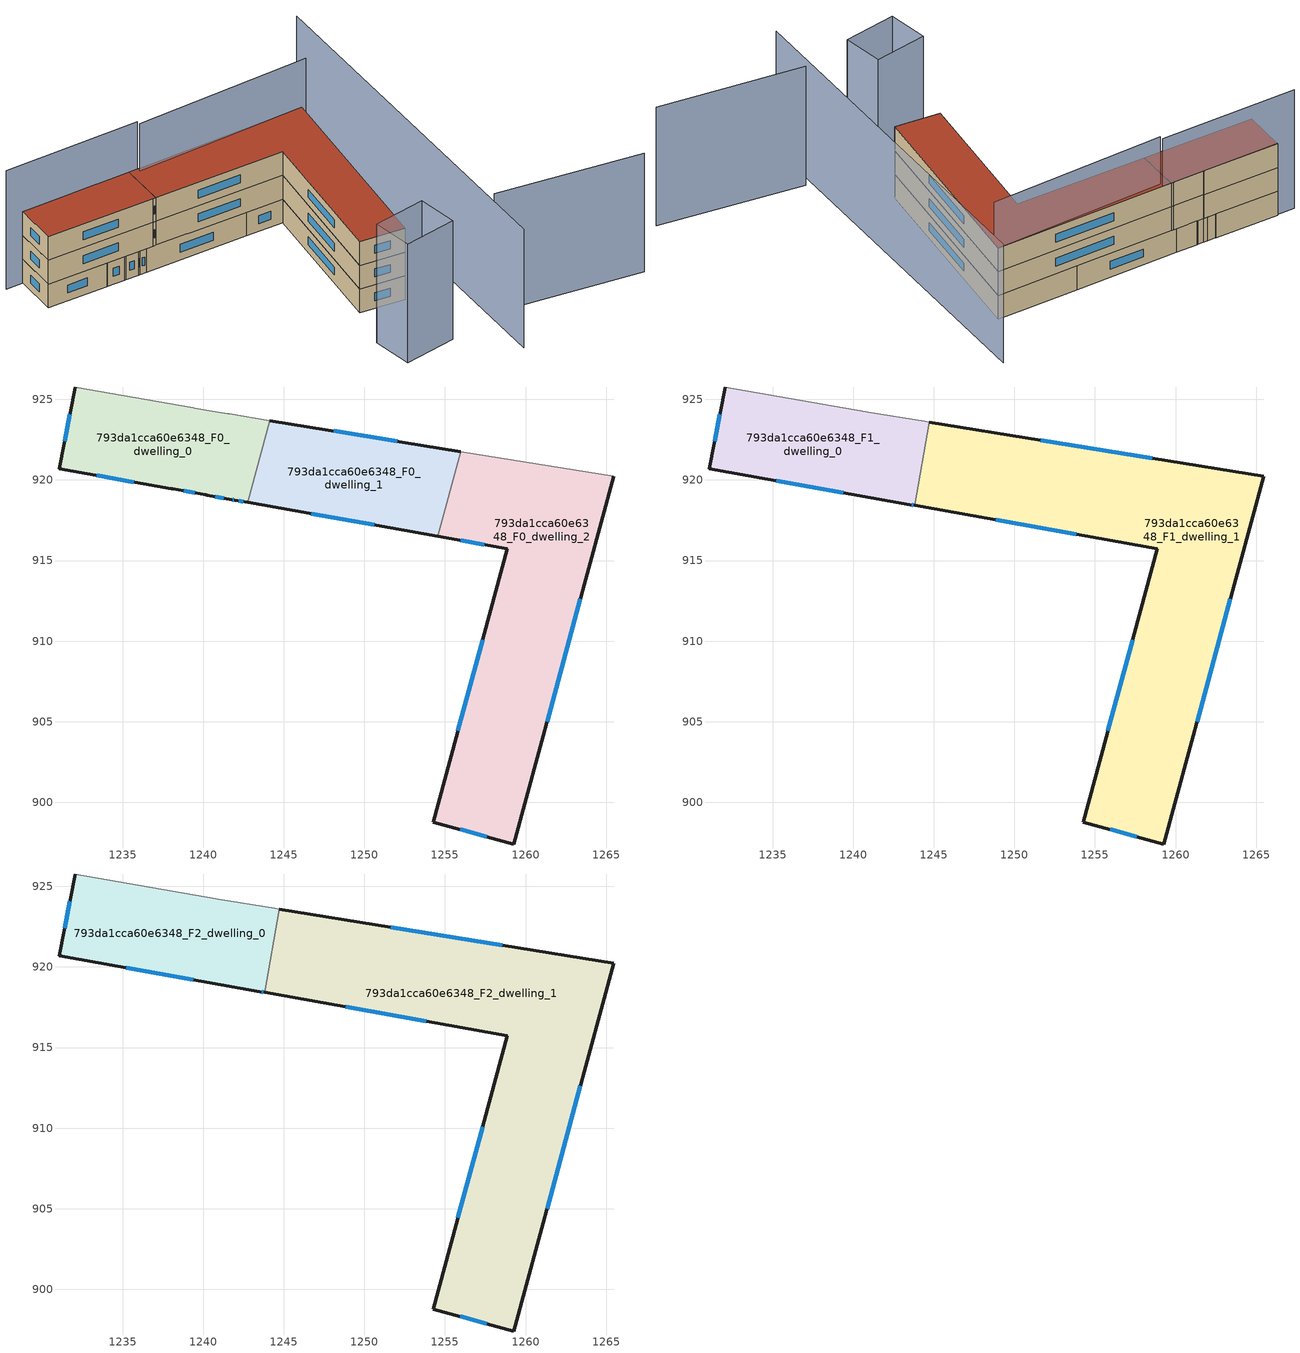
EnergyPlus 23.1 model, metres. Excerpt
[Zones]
793da1cca60e6348_F0_dwelling_0
 floor ground (EU_floor_Construction): 1244.15,923.68 1242.77,918.61 1241.95,918.76 1241.78,918.79 1240.25,919.06 1240.17,919.07 1238.13,919.44 1238.03,919.46 1231.08,920.7 1232.06,925.77 1239.39,924.48 1239.49,924.46 1240.38,924.3 1240.93,924.21 1241.54,924.11 1241.62,924.09 z0
 wall outside (EU_wall_Construction): 1232.06,925.77 1231.08,920.7 1238.03,919.46 1238.13,919.44 1240.17,919.07 1240.25,919.06 1241.78,918.79 1241.95,918.76 1242.77,918.61 z0:3
 wall adiabatic (EU_wall_Construction): 1244.15,923.68 1241.62,924.09 1241.54,924.11 1240.93,924.21 1240.38,924.3 1239.49,924.46 1239.39,924.48 1232.06,925.77 z0:3
 wall to 793da1cca60e6348_F0_dwelling_1 (EU_wall_Construction): 1242.77,918.61 1244.15,923.68 z0:3
 window (EU_Window_Construction): 1241.84,918.78 1241.9,918.77 / 1240.76,918.97 1241.27,918.88 / 1238.81,919.32 1239.49,919.19 / 1233.4,920.28 1235.71,919.87 / 1231.73,924.08 1231.41,922.39 / 1242.23,918.71 1242.5,918.66 z1:2
793da1cca60e6348_F0_dwelling_1
 floor ground (EU_floor_Construction): 1255.98,921.76 1254.55,916.51 1242.77,918.61 1244.15,923.68 z0
 wall outside (EU_wall_Construction): 1255.98,921.76 1244.15,923.68 / 1242.77,918.61 1254.55,916.51 z0:3
 wall to 793da1cca60e6348_F0_dwelling_2 (EU_wall_Construction): 1254.55,916.51 1255.98,921.76 z0:3
 window (EU_Window_Construction): 1252.04,922.4 1248.09,923.04 / 1246.7,917.91 1250.63,917.21 z1:2
793da1cca60e6348_F0_dwelling_2
 floor ground (EU_floor_Construction): 1265.47,920.22 1259.28,897.42 1254.27,898.78 1258.87,915.74 1254.55,916.51 1255.98,921.76 z0
 wall outside (EU_wall_Construction): 1254.55,916.51 1258.87,915.74 1254.27,898.78 1259.28,897.42 1265.47,920.22 z0:3
 wall adiabatic (EU_wall_Construction): 1265.47,920.22 1255.98,921.76 z0:3
 window (EU_Window_Construction): 1257.34,910.08 1255.8,904.43 / 1255.99,916.25 1257.43,915.99 / 1261.34,905.02 1263.41,912.62 / 1255.94,898.32 1257.61,897.87 z1:2
793da1cca60e6348_F1_dwelling_0
 floor to 793da1cca60e6348_F0_dwelling_0 (EU_floor_Construction): 1244.15,923.68 1242.77,918.61 1241.95,918.76 1241.78,918.79 1240.25,919.06 1240.17,919.07 1238.13,919.44 1238.03,919.46 1231.08,920.7 1232.06,925.77 1240.74,924.24 1240.93,924.21 z3
 floor to 793da1cca60e6348_F0_dwelling_1 (EU_floor_Construction): 1244.74,923.59 1243.82,918.42 1243.74,918.44 1242.77,918.61 1244.15,923.68 z3
 wall outside (EU_wall_Construction): 1232.06,925.77 1231.08,920.7 1243.52,918.47 1243.82,918.42 z3:6
 wall adiabatic (EU_wall_Construction): 1244.74,923.59 1244.44,923.64 1240.93,924.21 1240.79,924.23 1232.06,925.77 z3:6
 wall to 793da1cca60e6348_F1_dwelling_1 (EU_wall_Construction): 1243.82,918.42 1244.74,923.59 z3:6
 window (EU_Window_Construction): 1235.23,919.96 1239.38,919.22 / 1231.73,924.08 1231.41,922.39 / 1243.62,918.46 1243.72,918.44 z4:5
793da1cca60e6348_F1_dwelling_1
 floor to 793da1cca60e6348_F0_dwelling_1 (EU_floor_Construction): 1255.98,921.76 1254.55,916.51 1243.82,918.42 1244.74,923.59 z3
 floor to 793da1cca60e6348_F0_dwelling_2 (EU_floor_Construction): 1265.47,920.22 1259.28,897.42 1254.27,898.78 1258.87,915.74 1254.55,916.51 1255.98,921.76 z3
 wall outside (EU_wall_Construction): 1243.82,918.42 1258.87,915.74 1254.27,898.78 1259.28,897.42 1265.47,920.22 1244.74,923.59 z3:6
 window (EU_Window_Construction): 1248.84,917.53 1253.85,916.63 / 1258.56,921.34 1251.65,922.46 / 1261.34,905.02 1263.41,912.62 / 1255.94,898.32 1257.61,897.87 / 1257.34,910.08 1255.8,904.43 z4:5
793da1cca60e6348_F2_dwelling_0
 floor to 793da1cca60e6348_F1_dwelling_0 (EU_floor_Construction): 1244.44,923.64 1244.74,923.59 1243.82,918.42 1243.52,918.47 1231.08,920.7 1232.06,925.77 1240.79,924.23 1240.93,924.21 z6
 wall outside (EU_wall_Construction): 1232.06,925.77 1231.08,920.7 1243.52,918.47 1243.82,918.42 z6:9
 wall adiabatic (EU_wall_Construction): 1244.74,923.59 1244.44,923.64 1240.93,924.21 1240.79,924.23 1232.06,925.77 z6:9
 wall to 793da1cca60e6348_F2_dwelling_1 (EU_wall_Construction): 1243.82,918.42 1244.74,923.59 z6:9
 window (EU_Window_Construction): 1235.23,919.96 1239.38,919.22 / 1231.73,924.08 1231.41,922.39 / 1243.62,918.46 1243.72,918.44 z7:8
 roof outside (EU_roof_Construction): 1243.82,918.42 1244.74,923.59 1244.44,923.64 1240.93,924.21 1240.79,924.23 1232.06,925.77 1231.08,920.7 1243.52,918.47 z9
793da1cca60e6348_F2_dwelling_1
 floor to 793da1cca60e6348_F1_dwelling_1 (EU_floor_Construction): 1265.47,920.22 1259.28,897.42 1254.27,898.78 1258.87,915.74 1243.82,918.42 1244.74,923.59 z6
 wall outside (EU_wall_Construction): 1243.82,918.42 1258.87,915.74 1254.27,898.78 1259.28,897.42 1265.47,920.22 1244.74,923.59 z6:9
 window (EU_Window_Construction): 1248.84,917.53 1253.85,916.63 / 1258.56,921.34 1251.65,922.46 / 1261.34,905.02 1263.41,912.62 / 1255.94,898.32 1257.61,897.87 / 1257.34,910.08 1255.8,904.43 z7:8
 roof outside (EU_roof_Construction): 1259.28,897.42 1265.47,920.22 1244.74,923.59 1243.82,918.42 1258.87,915.74 1254.27,898.78 z9
shading: 1264.59,889.64 1280.73,884.73 / 1262.76,883.07 1270.16,926.23 / 1265.93,920.15 1245.67,922.96 / 1245.74,923.43 1230.02,925.98 / 1258.27,889.01 1252.1,889.03 / 1252.1,889.03 1252.11,893.76 / 1252.11,893.76 1258.28,893.75 / 1258.28,893.75 1258.27,889.01 z0:15
[Building]
EU S2 Campaign: North Axis=0; Terrain=City; Solar Distribution=FullExterior
[Site:Location]
Bologna: Latitude=44.5; Longitude=11.25; Time Zone=1; Elevation=37
[SizingPeriod:WeatherFileDays]
AnnualSizingPeriod: Begin Month=1; Begin Day of Month=1; End Month=12; End Day of Month=31; Day of Week for Start Day=Monday; Use Weather File Daylight Saving Period=No; Use Weather File Rain and Snow Indicators=No
[MATERIAL]
EU_InternalMass_Material: Roughness=MediumRough; Thickness=0.1; Conductivity=1; Density=1800; Specific Heat=900; Thermal Absorptance=0.9; Solar Absorptance=0.7; Visible Absorptance=0.7
[MATERIAL:NOMASS] Roughness=MediumRough; Thermal Absorptance=0.9; Solar Absorptance=0.7; Visible Absorptance=0.7
Name | Thermal Resistance
EU_wall_NoMass | 0.937881
EU_roof_NoMass | 0.548572
EU_floor_NoMass | 0.71348
[WINDOWMATERIAL:SIMPLEGLAZINGSYSTEM]
EU_Window_SimpleGlazing: UFactor=4.25633; Solar Heat Gain Coefficient=0.85; Visible Transmittance=0.85
[CONSTRUCTION]
EU_wall_Construction: EU_wall_NoMass
EU_roof_Construction: EU_roof_NoMass
EU_floor_Construction: EU_floor_NoMass
EU_Window_Construction: EU_Window_SimpleGlazing
EU_InternalMass_Construction: EU_InternalMass_Material
[ZONE] Type=1; Multiplier=1; Ceiling Height=autocalculate; Floor Area=autocalculate; Part of Total Floor Area=Yes
Name | Volume
793da1cca60e6348_F0_dwelling_0 | 187.702
793da1cca60e6348_F1_dwelling_0 | 200.761
793da1cca60e6348_F2_dwelling_0 | 200.784
793da1cca60e6348_F0_dwelling_1 | 191.34
793da1cca60e6348_F1_dwelling_1 | 613.919
793da1cca60e6348_F2_dwelling_1 | 613.93
793da1cca60e6348_F0_dwelling_2 | 435.683
[INTERNALMASS] Construction=EU_InternalMass_Construction
Name | Zone or ZoneList | Surface Area
793da1cca60e6348_F0_dwelling_0_EU_InternalMass | 793da1cca60e6348_F0_dwelling_0 | 62.5662
793da1cca60e6348_F0_dwelling_1_EU_InternalMass | 793da1cca60e6348_F0_dwelling_1 | 63.784
793da1cca60e6348_F0_dwelling_2_EU_InternalMass | 793da1cca60e6348_F0_dwelling_2 | 145.225
793da1cca60e6348_F1_dwelling_0_EU_InternalMass | 793da1cca60e6348_F1_dwelling_0 | 66.9234
793da1cca60e6348_F1_dwelling_1_EU_InternalMass | 793da1cca60e6348_F1_dwelling_1 | 204.652
793da1cca60e6348_F2_dwelling_0_EU_InternalMass | 793da1cca60e6348_F2_dwelling_0 | 66.9234
793da1cca60e6348_F2_dwelling_1_EU_InternalMass | 793da1cca60e6348_F2_dwelling_1 | 204.652
[OTHEREQUIPMENT] Fuel Type=Electricity; Design Level Calculation Method=Watts/Area; Power per Zone Floor Area=1; Fraction Latent=0; Fraction Radiant=0; Fraction Lost=0; Carbon Dioxide Generation Rate=0; EndUse Subcategory=EU_Step8_InternalGains
Name | Zone or ZoneList or Space or SpaceList | Schedule
EU_Step8_InternalGain_793da1cca60e6348_F0_dwelling_0_f000 | 793da1cca60e6348_F0_dwelling_0 | EU_Step8_GainSchedule_793da1cca60e6348_F0_dwelling_0_f000
EU_Step8_InternalGain_793da1cca60e6348_F0_dwelling_1_f000 | 793da1cca60e6348_F0_dwelling_1 | EU_Step8_GainSchedule_793da1cca60e6348_F0_dwelling_1_f000
EU_Step8_InternalGain_793da1cca60e6348_F0_dwelling_2_f000 | 793da1cca60e6348_F0_dwelling_2 | EU_Step8_GainSchedule_793da1cca60e6348_F0_dwelling_2_f000
EU_Step8_InternalGain_793da1cca60e6348_F1_dwelling_0_f000 | 793da1cca60e6348_F1_dwelling_0 | EU_Step8_GainSchedule_793da1cca60e6348_F1_dwelling_0_f000
EU_Step8_InternalGain_793da1cca60e6348_F1_dwelling_1_f000 | 793da1cca60e6348_F1_dwelling_1 | EU_Step8_GainSchedule_793da1cca60e6348_F1_dwelling_1_f000
EU_Step8_InternalGain_793da1cca60e6348_F2_dwelling_0_f000 | 793da1cca60e6348_F2_dwelling_0 | EU_Step8_GainSchedule_793da1cca60e6348_F2_dwelling_0_f000
EU_Step8_InternalGain_793da1cca60e6348_F2_dwelling_1_f000 | 793da1cca60e6348_F2_dwelling_1 | EU_Step8_GainSchedule_793da1cca60e6348_F2_dwelling_1_f000
[ZONEVENTILATION:DESIGNFLOWRATE] Schedule=EU_AlwaysOn; Design Flow Rate Calculation Method=AirChanges/Hour; Air Changes per Hour=0.687892; Ventilation Type=Natural; Fan Pressure Rise=0; Fan Total Efficiency=1; Constant Term Coefficient=1; Temperature Term Coefficient=0; Velocity Term Coefficient=0; Velocity Squared Term Coefficient=0; Minimum Indoor Temperature=-100; Maximum Indoor Temperature=100; Delta Temperature=-100; Minimum Outdoor Temperature=-100; Maximum Outdoor Temperature=100; Maximum Wind Speed=40
Name | Zone or ZoneList or Space or SpaceList
EU_ConstantAir_793da1cca60e6348_F0_dwelling_0 | 793da1cca60e6348_F0_dwelling_0
EU_ConstantAir_793da1cca60e6348_F0_dwelling_1 | 793da1cca60e6348_F0_dwelling_1
EU_ConstantAir_793da1cca60e6348_F0_dwelling_2 | 793da1cca60e6348_F0_dwelling_2
EU_ConstantAir_793da1cca60e6348_F1_dwelling_0 | 793da1cca60e6348_F1_dwelling_0
EU_ConstantAir_793da1cca60e6348_F1_dwelling_1 | 793da1cca60e6348_F1_dwelling_1
EU_ConstantAir_793da1cca60e6348_F2_dwelling_0 | 793da1cca60e6348_F2_dwelling_0
EU_ConstantAir_793da1cca60e6348_F2_dwelling_1 | 793da1cca60e6348_F2_dwelling_1
[HVACTEMPLATE:THERMOSTAT] Constant Heating Setpoint=20; Constant Cooling Setpoint=50
EU_HeatOnly_793da1cca60e6348_F0_dwelling_0; EU_HeatOnly_793da1cca60e6348_F0_dwelling_1; EU_HeatOnly_793da1cca60e6348_F0_dwelling_2; EU_HeatOnly_793da1cca60e6348_F1_dwelling_0; EU_HeatOnly_793da1cca60e6348_F1_dwelling_1; EU_HeatOnly_793da1cca60e6348_F2_dwelling_0; EU_HeatOnly_793da1cca60e6348_F2_dwelling_1
[HVACTEMPLATE:ZONE:IDEALLOADSAIRSYSTEM] System Availability Schedule=EU_AlwaysOn; Maximum Heating Supply Air Temperature=50; Minimum Cooling Supply Air Temperature=13; Maximum Heating Supply Air Humidity Ratio=0.0156; Minimum Cooling Supply Air Humidity Ratio=0.0077; Heating Limit=NoLimit; Cooling Limit=NoLimit; Heating Availability Schedule=EU_AlwaysOn; Cooling Availability Schedule=EU_CoolingOff; Dehumidification Control Type=ConstantSensibleHeatRatio; Cooling Sensible Heat Ratio=0.7; Dehumidification Setpoint=60; Humidification Control Type=None; Humidification Setpoint=30; Outdoor Air Method=None; Outdoor Air Flow Rate per Person=0.00944; Outdoor Air Flow Rate per Zone Floor Area=0; Outdoor Air Flow Rate per Zone=0; Demand Controlled Ventilation Type=None; Outdoor Air Economizer Type=NoEconomizer; Heat Recovery Type=None; Sensible Heat Recovery Effectiveness=0.7; Latent Heat Recovery Effectiveness=0.65
Name | Template Thermostat
793da1cca60e6348_F0_dwelling_0 | EU_HeatOnly_793da1cca60e6348_F0_dwelling_0
793da1cca60e6348_F0_dwelling_1 | EU_HeatOnly_793da1cca60e6348_F0_dwelling_1
793da1cca60e6348_F0_dwelling_2 | EU_HeatOnly_793da1cca60e6348_F0_dwelling_2
793da1cca60e6348_F1_dwelling_0 | EU_HeatOnly_793da1cca60e6348_F1_dwelling_0
793da1cca60e6348_F1_dwelling_1 | EU_HeatOnly_793da1cca60e6348_F1_dwelling_1
793da1cca60e6348_F2_dwelling_0 | EU_HeatOnly_793da1cca60e6348_F2_dwelling_0
793da1cca60e6348_F2_dwelling_1 | EU_HeatOnly_793da1cca60e6348_F2_dwelling_1
[SIZING:ZONE] Zone Cooling Design Supply Air Temperature Input Method=SupplyAirTemperature; Zone Cooling Design Supply Air Temperature=13; Zone Heating Design Supply Air Temperature Input Method=SupplyAirTemperature; Zone Heating Design Supply Air Temperature=50; Zone Cooling Design Supply Air Humidity Ratio=0.008; Zone Heating Design Supply Air Humidity Ratio=0.008; Cooling Design Air Flow Method=DesignDay; Cooling Design Air Flow Rate=0; Cooling Minimum Air Flow per Zone Floor Area=0.000762; Cooling Minimum Air Flow=0; Cooling Minimum Air Flow Fraction=0.2; Heating Design Air Flow Method=DesignDay; Heating Design Air Flow Rate=0; Heating Maximum Air Flow per Zone Floor Area=0.002032; Heating Maximum Air Flow=0.141576; Heating Maximum Air Flow Fraction=0.3; Account for Dedicated Outdoor Air System=No; Dedicated Outdoor Air System Control Strategy=NeutralSupplyAir; Dedicated Outdoor Air Low Setpoint Temperature for Design=autosize; Dedicated Outdoor Air High Setpoint Temperature for Design=autosize; Zone Load Sizing Method=Sensible Load Only No Latent Load; Zone Latent Cooling Design Supply Air Humidity Ratio Input Method=HumidityRatioDifference; Zone Cooling Design Supply Air Humidity Ratio Difference=0.005; Zone Latent Heating Design Supply Air Humidity Ratio Input Method=HumidityRatioDifference; Zone Humidification Design Supply Air Humidity Ratio Difference=0.005
793da1cca60e6348_F0_dwelling_0; 793da1cca60e6348_F0_dwelling_1; 793da1cca60e6348_F0_dwelling_2; 793da1cca60e6348_F1_dwelling_0; 793da1cca60e6348_F1_dwelling_1; 793da1cca60e6348_F2_dwelling_0; 793da1cca60e6348_F2_dwelling_1
[SCHEDULE:CONSTANT]
Name | Hourly Value
EU_AlwaysOn | 1
EU_CoolingOff | 0
[SCHEDULE:FILE] Column Number=1; Rows to Skip at Top=0; Number of Hours of Data=8760; Column Separator=Comma; Interpolate to Timestep=No; Minutes per Item=60; Adjust Schedule for Daylight Savings=Yes
Name | File
EU_Step8_GainSchedule_793da1cca60e6348_F0_dwelling_0_f000 | ../../schedules/793da1cca60e6348/793da1cca60e6348_F0_dwelling_0_f000_gain.csv
EU_Step8_GainSchedule_793da1cca60e6348_F0_dwelling_1_f000 | ../../schedules/793da1cca60e6348/793da1cca60e6348_F0_dwelling_1_f000_gain.csv
EU_Step8_GainSchedule_793da1cca60e6348_F0_dwelling_2_f000 | ../../schedules/793da1cca60e6348/793da1cca60e6348_F0_dwelling_2_f000_gain.csv
EU_Step8_GainSchedule_793da1cca60e6348_F1_dwelling_0_f000 | ../../schedules/793da1cca60e6348/793da1cca60e6348_F1_dwelling_0_f000_gain.csv
EU_Step8_GainSchedule_793da1cca60e6348_F1_dwelling_1_f000 | ../../schedules/793da1cca60e6348/793da1cca60e6348_F1_dwelling_1_f000_gain.csv
EU_Step8_GainSchedule_793da1cca60e6348_F2_dwelling_0_f000 | ../../schedules/793da1cca60e6348/793da1cca60e6348_F2_dwelling_0_f000_gain.csv
EU_Step8_GainSchedule_793da1cca60e6348_F2_dwelling_1_f000 | ../../schedules/793da1cca60e6348/793da1cca60e6348_F2_dwelling_1_f000_gain.csv
